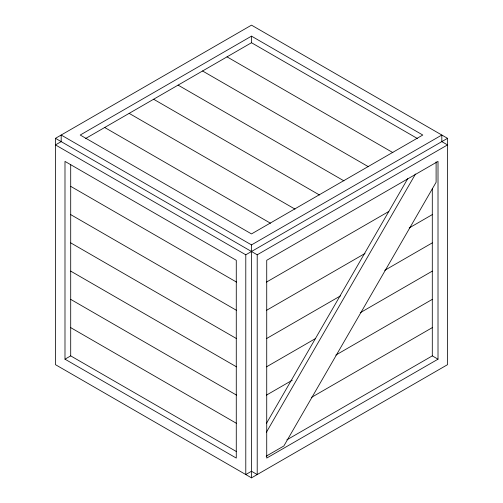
<?xml version="1.0" encoding="UTF-8"?>
<svg xmlns="http://www.w3.org/2000/svg" width="503" height="503" viewBox="0 0 503 503"><rect width="100%" height="100%" fill="white"/><g stroke="black" fill="none" stroke-linecap="round" stroke-linejoin="round"><path stroke-width="0.75" d="M266.508 423.287L407.776 178.603M266.389 432.278L415.503 174.007M55.475 138.325L251.5 25.15L447.525 138.325L447.525 364.675L251.5 477.85L55.475 364.675L55.475 138.325L257.209 254.795L447.525 144.914L441.816 141.62L441.816 135.03L251.5 244.904L61.184 135.03L61.184 141.62L55.475 144.914L245.791 254.795L447.525 138.325M251.5 36.141L80.216 135.03L251.5 233.92L422.784 135.03L251.5 36.141L251.5 42.73L417.345 138.482M85.655 138.482L251.5 42.73M64.988 359.18L236.272 458.07L236.272 260.29L64.988 161.4L64.988 359.18L70.703 355.885L236.548 451.637M266.452 282.108L388.8 211.474M266.452 310.364L365.008 253.462M409.19 227.953L432.297 214.611M266.452 338.62L340.544 295.846M384.72 270.337L432.297 242.867M266.452 366.869L315.394 338.62M360.255 312.715L432.297 271.123M266.452 395.125L292.281 380.218M335.784 355.099L432.297 299.373M311.313 397.483L432.297 327.629M286.842 439.861L432.297 355.885L438.012 359.18L438.012 161.4L266.728 260.29L266.728 458.07L438.012 359.18M266.181 456.19L283.855 445.985L436.107 182.275L436.107 161.872M227.029 56.858L392.874 152.61M202.564 70.986L368.41 166.738M178.093 85.114L343.939 180.86M153.622 99.242L319.468 194.988M129.152 113.364L295.003 209.116M104.687 127.492L270.532 223.244M70.703 186.355L236.548 282.108M70.703 214.611L236.548 310.364M70.703 242.867L236.548 338.62M70.703 271.123L236.548 366.869M70.703 299.373L236.548 395.125M70.703 327.629L236.548 423.381M432.297 188.713L432.297 355.885M257.209 254.795L257.209 474.555L251.5 471.254L245.791 474.555L245.791 254.795M251.5 244.904L251.5 477.85M70.703 164.38L70.703 355.885"/></g></svg>
